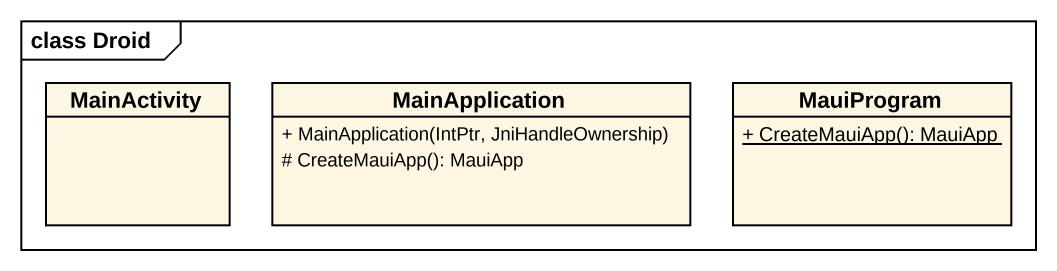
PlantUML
@startuml
mainframe class Droid
hide circle
hide empty members
skinparam classAttributeIconSize 0
class MainActivity
class MainApplication {
  + MainApplication(IntPtr, JniHandleOwnership)
  # CreateMauiApp(): MauiApp
}
class MauiProgram {
  {static} + CreateMauiApp(): MauiApp
}
@enduml
